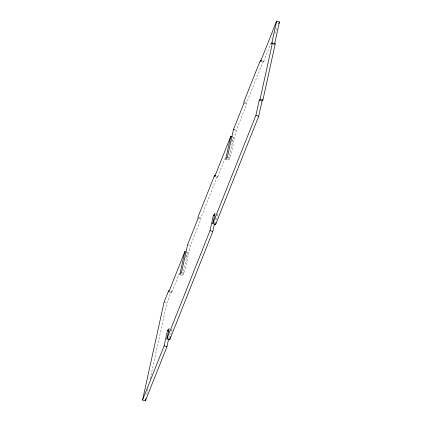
<?xml version="1.0" encoding="UTF-8"?>
<svg xmlns="http://www.w3.org/2000/svg" width="422" height="422" viewBox="0 0 422 422"><rect width="100%" height="100%" fill="white"/><g stroke="black" fill="none" stroke-linecap="round" stroke-linejoin="round"><path stroke-width="0.32" stroke-dasharray="2.11 1.58" d="M146.714 394.786L148.328 387.449M150.206 378.893L166.875 303.091L171.49 291.491L169.243 290.79M168.747 338.507L169.581 334.715M179.804 274.553L182.615 275.429L187.658 252.493L185.727 257.341M170.768 334.926L171.976 329.424L171.443 330.088M182.615 275.429L184.314 273.303L190.412 245.578L200.919 219.182L200.788 217.916L217.383 176.227L215.7 175.705M214.64 223.249L215.89 217.557M225.696 159.294L228.508 160.17L233.551 137.234L231.62 142.082M216.66 219.667L217.868 214.165L217.335 214.83M228.508 160.17L230.206 158.044L236.304 130.319L246.812 103.923L246.68 102.657L263.275 60.968L261.593 60.446M168.816 291.882L171.627 292.757L179.408 273.208M214.708 176.618L217.52 177.493L225.306 157.944M260.601 61.359L263.412 62.234L271.198 42.685M274.775 33.691L277.512 26.818M216.808 215.494L217.019 215.231M170.915 330.753L171.337 330.22M273.277 44.558L274.4 44.906M243.869 101.781L246.68 102.657M244.006 103.047L246.812 103.923M234.616 129.797L236.304 130.319M227.395 157.169L230.206 158.044M197.976 217.04L200.788 217.916M198.113 218.306L200.919 219.182M187.6 244.702L190.412 245.578M181.502 272.427L184.314 273.303M164.063 302.215L166.875 303.091M263.275 60.968L263.412 62.234M217.383 176.227L217.52 177.493M171.49 291.491L171.627 292.757"/><path stroke-width="0.63" d="M274.717 43.477L279.443 21.976L276.632 21.1L271.589 44.036L272.438 42.97L275.249 43.846L262.911 99.967L262.062 101.032L258.723 116.208L215.584 224.551L212.772 223.676L215.056 213.289L213.358 215.415L210.019 230.591L166.88 338.94L169.691 339.81L212.83 231.467L214.497 223.882M168.605 339.14L166.938 346.726L145.368 400.9L142.557 400.024L164.063 302.215L168.679 290.616L168.816 291.882L184.847 251.617L186.535 252.145M145.368 400.9L145.906 398.452M142.557 400.024L164.126 345.855L167.465 330.679L169.164 328.548L166.88 338.94M184.847 251.617L179.804 274.553L181.502 272.427L187.6 244.702L198.113 218.306L197.976 217.04L214.576 175.357L215.7 175.705M169.691 339.81L170.361 336.756M232.427 136.886L230.739 136.359L225.696 159.294L227.395 157.169L233.493 129.443L244.006 103.047L243.869 101.781L260.469 60.093L261.593 60.446M215.584 224.551L215.99 222.721M212.772 223.676L255.911 115.333L259.25 100.156L260.1 99.091L272.438 42.97M230.739 136.359L214.708 176.618L214.576 175.357M276.632 21.1L260.601 61.359L260.469 60.093M278.72 23.785L279.443 21.976M274.922 44.252L275.249 43.846M260.1 99.091L262.911 99.967M259.25 100.156L262.062 101.032M255.911 115.333L258.723 116.208M233.493 129.443L234.616 129.797M213.358 215.415L214.482 215.769M210.019 230.591L212.83 231.467M167.465 330.679L169.148 331.201M164.126 345.855L166.938 346.726"/></g></svg>
